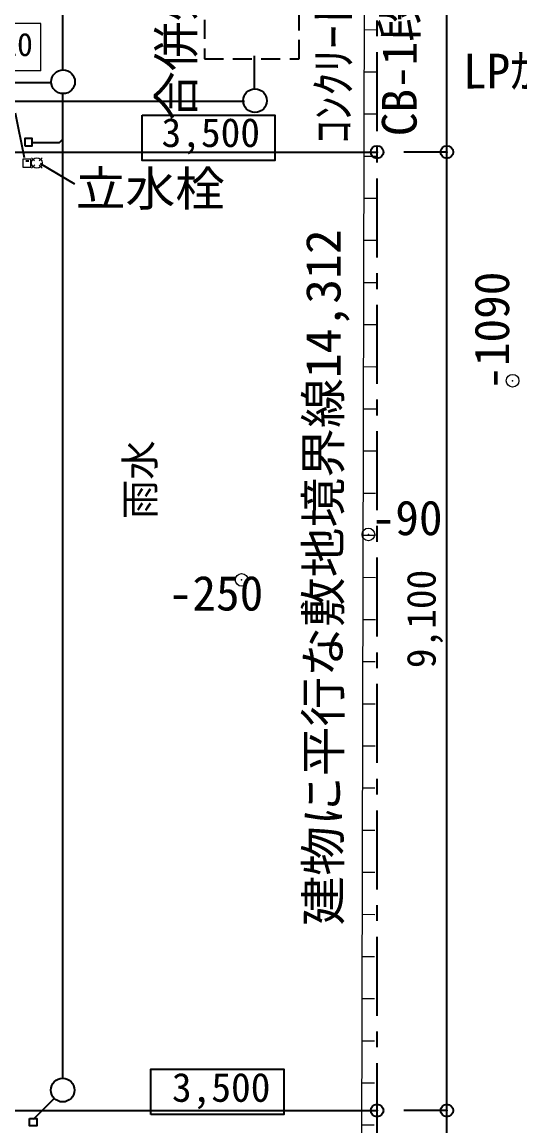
# Model space of a CAD drawing. Units: millimetres at full size, sheet at 1:150. Extents: x -163003 to 39665, y -22268 to 660749.
# Drawn here: x 9761 to 14488, y -13317 to -2836 of the extents above; entities that cross this region are included whole.
import ezdxf
from ezdxf.enums import TextEntityAlignment as Align

# ---------------------------------------------------------------- set-up
doc = ezdxf.new("R2010")
doc.units = ezdxf.units.MM
doc.header["$LTSCALE"] = 150
doc.header["$PDMODE"] = 32
doc.header["$PDSIZE"] = 120
doc.linetypes.add('CHAIN1', pattern=[8, 5, -1, 1, -1])
doc.linetypes.add('DASHED1', pattern=[1.8, 1.2, -0.6])
for name, color, linetype, lineweight in [('2-0_補助線', 4, 'Continuous', 9), ('2-2', 7, 'Continuous', 25), ('2-4', 134, 'Continuous', 25), ('2-6', 4, 'Continuous', 9), ('2-7', 7, 'Continuous', 9), ('2-8', 1, 'Continuous', 18), ('2-A_文字・面積表', 7, 'Continuous', 25), ('2-F_寸法・方位', 7, 'Continuous', 25), ('C-0', 5, 'Continuous', 9), ('C-6', 7, 'DASHED1', 25)]:
    doc.layers.add(name, color=color, linetype=linetype, lineweight=lineweight)
doc.styles.add('ＭＳ ゴシック', font='')
doc.styles.get('ＭＳ ゴシック').set_extended_font_data('MS Gothic')

msp = doc.modelspace()

# ---------------------------------------------------------------- linework, layer by layer
at = {"layer": '2-0_補助線', "color": 6, "linetype": 'CHAIN1', "lineweight": 25}
msp.add_lwpolyline([(-3041, -14738.9), (13131.3, -14670.6), (13131.3, -358.9)], dxfattribs=at)
at = {"layer": '2-2', "color": 4, "lineweight": 9}
for p, q in [((9843.8, -4137.5), (9768.8, -4137.5)), ((9768.8, -4137.5), (9768.8, -4212.5)), ((9843.8, -4212.5), (9843.8, -4137.5)), ((9879.9, -4152.8), (9851.1, -4124)), ((9951.1, -4124), (9922.5, -4152.6)), ((9768.8, -4212.5), (9843.8, -4212.5)), ((9882.4, -4192.7), (9851.1, -4224)), ((9922.7, -4195.6), (9951.1, -4224))]:
    msp.add_line(p, q, dxfattribs=at)
msp.add_circle((9901.1, -4174), 50, dxfattribs=at)
at = {"layer": '2-4'}
for p, q in [((10146.7, -3291.3), (10146.7, -442)), ((11967.4, -3469.7), (11967.4, -3157.3)), ((1020.8, -3409), (10026.9, -3409)), ((10146.7, -12864.1), (10146.7, -3515.3)), ((11873.4, -3591.4), (5826.9, -3591.4)), ((9783, -4125.4), (9699.6, -3700.2)), ((9823.9, -4157.8), (9796.8, -4157.8)), ((9870.3, -13253), (10067.1, -13056.1))]:
    msp.add_line(p, q, dxfattribs=at)
at = {"layer": '2-4', "color": 7}
for points in [[(9786.4, -4012.4), (9856.4, -4012.4), (9856.4, -3942.4), (9786.4, -3942.4)], [(9831.5, -13245.8), (9901.5, -13245.8), (9901.5, -13315.8), (9831.5, -13315.8)]]:
    msp.add_lwpolyline(points, close=True, dxfattribs=at)
at = {"layer": '2-4'}
msp.add_lwpolyline([(9862.5, -3978.8), (10114.9, -3978.8), (10146.7, -3947)], dxfattribs=at)
for centre in [(10150.2, -3402.9), (11972.3, -3582.4), (10146.7, -12976.6)]:
    msp.add_circle(centre, 112.5, dxfattribs=at)
at = {"layer": '2-6', "color": 7, "lineweight": 25}
for points in [[(10900.6, -3718.4), (12162.3, -3719.7), (12161.8, -4150.1), (10900.2, -4148.8)], [(10984, -13207.1), (10984.5, -12776.7), (12246.1, -12778), (12245.6, -13208.4)]]:
    msp.add_lwpolyline(points, close=True, dxfattribs=at)
at = {"layer": '2-7', "color": 5}
for p in [(14418.6, -6241.9), (13049.8, -7701.3), (11845.4, -8132.1)]:
    msp.add_point(p, dxfattribs=at)
at = {"layer": '2-8'}
for p, q in [((13011.8, -675.2), (12982.6, -14511.7)), ((13127.1, -2911.3), (13007.1, -2911)), ((13126.2, -3311.3), (13006.2, -3311)), ((13125.4, -3711.3), (13005.4, -3711)), ((13124.6, -4111.3), (13004.6, -4111)), ((13123.7, -4511.3), (13003.7, -4511)), ((13122.9, -4911.3), (13002.9, -4911)), ((13122, -5311.3), (13002, -5311)), ((13121.2, -5711.3), (13001.2, -5711)), ((13120.3, -6111.3), (13000.3, -6111)), ((13119.5, -6511.3), (12999.5, -6511)), ((13118.6, -6911.3), (12998.6, -6911)), ((13117.8, -7311.3), (12997.8, -7311)), ((13116.9, -7711.3), (12996.9, -7711)), ((13116.1, -8111.3), (12996.1, -8111)), ((13115.3, -8511.3), (12995.3, -8511)), ((13114.4, -8911.3), (12994.4, -8911)), ((13113.6, -9311.3), (12993.6, -9311)), ((13112.7, -9711.3), (12992.7, -9711)), ((13111.9, -10111.3), (12991.9, -10111)), ((13111, -10511.3), (12991, -10511)), ((13110.2, -10911.3), (12990.2, -10911)), ((13109.3, -11311.3), (12989.3, -11311)), ((13108.5, -11711.3), (12988.5, -11711)), ((13107.6, -12111.3), (12987.6, -12111)), ((13106.8, -12511.3), (12986.8, -12511)), ((13106, -12911.3), (12986, -12911)), ((13105.1, -13311.3), (12985.1, -13311))]:
    msp.add_line(p, q, dxfattribs=at)
at = {"layer": '2-A_文字・面積表'}
msp.add_line((9931.3, -4179.8), (10257.9, -4371.3), dxfattribs=at)
at = {"layer": '2-F_寸法・方位'}
for p, q in [((13794.2, -4070.6), (13794.2, 142.6)), ((9631.3, -4070.6), (13131.3, -4070.6)), ((13794.2, -4070.6), (13384.7, -4070.6)), ((13794.2, -4070.6), (13384.7, -4070.6)), ((13794.2, -13170.6), (13794.2, -4070.6)), ((9631.3, -13170.6), (13131.3, -13170.6)), ((13794.2, -13170.6), (13384.7, -13170.6)), ((13794.2, -14670.6), (13794.2, -13170.6))]:
    msp.add_line(p, q, dxfattribs=at)
for p in [(13131.3, -4070.6), (13794.2, -4070.6), (13131.3, -13170.6), (13794.2, -13170.6)]:
    msp.add_point(p, dxfattribs=at)
at = {"layer": 'C-0', "color": 4}
for p, q in [((9939.9, -2849.8), (9189.9, -2849.8)), ((9939.9, -3299.8), (9939.9, -2849.8)), ((9939.9, -3299.8), (9189.9, -3299.8))]:
    msp.add_line(p, q, dxfattribs=at)
at = {"layer": 'C-6'}
for p, q in [((11492.4, -1195.5), (11492.4, -3185.5)), ((12392.4, -3185.5), (12392.4, -1195.5)), ((11492.4, -3185.5), (12392.4, -3185.5))]:
    msp.add_line(p, q, dxfattribs=at)

# ---------------------------------------------------------------- texts
at = {"layer": '2-0_補助線', "color": 7, "style": 'ＭＳ ゴシック', "width": 1.05}
msp.add_text('建物に平行な敷地境界線14,312', height=329.9, rotation=90, dxfattribs=at).set_placement((12884, -11415.1), align=Align.BOTTOM_LEFT)
at = {"layer": '2-6', "color": 7, "style": 'ＭＳ ゴシック', "width": 1.05}
for s, rotation, p in [('合併処理浄化槽', 89.94, (11487.6, -3773.7)), ('立水栓', 359.94, (10269.8, -4680.7))]:
    msp.add_text(s, height=329.9, rotation=rotation, dxfattribs=at).set_placement(p, align=Align.BOTTOM_LEFT)
at = {"layer": '2-6', "color": 7, "style": 'ＭＳ ゴシック'}
msp.add_text('LPｶﾞｽ', height=329.9, rotation=0.167, dxfattribs=at).set_placement((13948, -3565.9), align=Align.BOTTOM_LEFT)
at = {"layer": '2-7', "style": 'ＭＳ ゴシック'}
msp.add_text('-1090', height=329.9, rotation=90, dxfattribs=at).set_placement((14484.5, -6327.3), align=Align.BOTTOM_LEFT)
for s, p in [('-90', (13080, -7806.8)), ('-250', (11153.6, -8522.4))]:
    msp.add_text(s, height=329.9, dxfattribs=at).set_placement(p, align=Align.BOTTOM_LEFT)
at = {"layer": '2-8', "color": 7, "style": 'ＭＳ ゴシック'}
for s, p in [('ｺﾝｸﾘｰﾄ造擁壁', (12978, -3990.6)), ('CB-1段', (13606, -3920.3))]:
    msp.add_text(s, height=329.9, rotation=89.879, dxfattribs=at).set_placement(p, align=Align.BOTTOM_LEFT)
at = {"layer": '2-F_寸法・方位', "color": 6, "style": 'ＭＳ ゴシック'}
for p in [(11085.2, -4104.7), (11183.9, -13170.7)]:
    msp.add_text('3,500', height=274.9, dxfattribs=at).set_placement(p, align=Align.BOTTOM_LEFT)
msp.add_text('9,100', height=274.9, rotation=90, dxfattribs=at).set_placement((13770.5, -8970.8), align=Align.BOTTOM_LEFT)
at = {"layer": 'C-0', "style": 'ＭＳ ゴシック'}
msp.add_text('-120', height=219.9, dxfattribs=at).set_placement((9264.9, -3224.8), align=Align.BOTTOM_LEFT)
msp.add_text('雨水', height=274.9, rotation=90, dxfattribs=at).set_placement((11100.9, -7556.7), align=Align.BOTTOM_LEFT)

doc.saveas('drawing.dxf')
